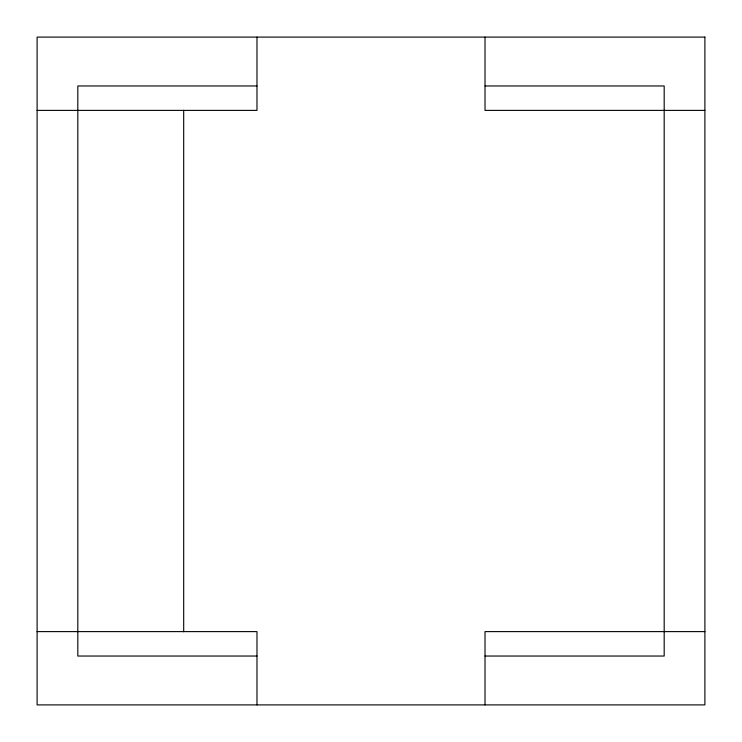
<?xml version="1.0" encoding="UTF-8"?>
<svg xmlns="http://www.w3.org/2000/svg" width="742" height="742" viewBox="0 0 742 742"><rect width="100%" height="100%" fill="white"/><g stroke="black" fill="none" stroke-linecap="round" stroke-linejoin="round"><path stroke-width="1.11" d="M256.982 85.961L77.817 85.961L77.817 656.039L256.982 656.039M485.018 85.961L664.183 85.961L664.183 656.039L485.018 656.039M37.1 110.391L256.982 110.391L256.982 37.1M704.9 110.391L485.018 110.391L485.018 37.1M37.1 631.609L256.982 631.609L256.982 704.9M704.9 631.609L485.018 631.609L485.018 704.9M183.691 110.27L183.691 631.73M704.9 37.1L37.1 37.1L37.1 704.9L704.9 704.9L704.9 37.1"/></g></svg>
